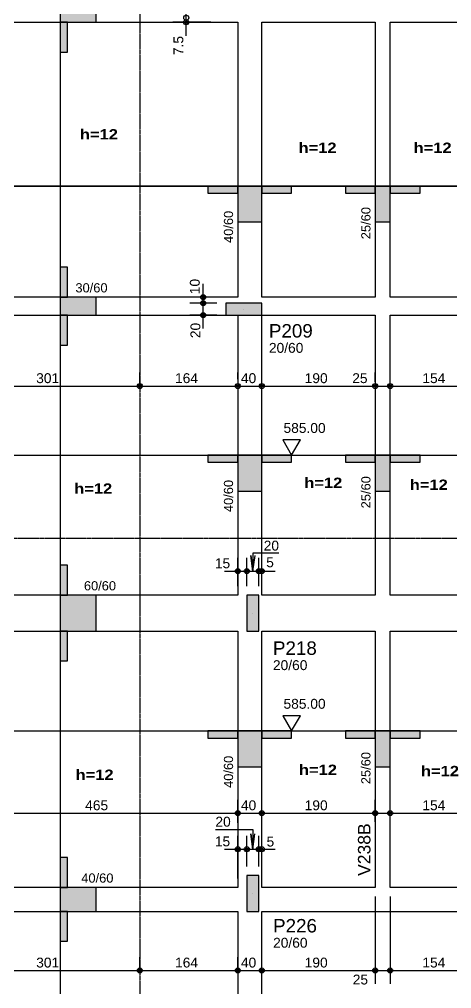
# Model space of a CAD drawing. Extents: x 0 to 13080, y 0 to 6750.
# Drawn here: x 1944 to 2668, y 3807 to 5429 of the extents above; entities that cross this region are included whole.
import ezdxf

# ---------------------------------------------------------------- set-up
doc = ezdxf.new("R2010")
doc.units = 0
doc.header["$MEASUREMENT"] = 0
doc.linetypes.add('ESTILO_TQS_0007', pattern=[2.1, 1.5, -0.2, 0.2, -0.2])
for name, color, linetype in [('MTH-202', 1, 'CONTINUOUS'), ('MTH-224', 4, 'CONTINUOUS'), ('MTH-242', 1, 'CONTINUOUS'), ('MTH-COTAS7', 31, 'CONTINUOUS'), ('MTH-DIM-PILAR', 3, 'CONTINUOUS'), ('MTH-DIM-VIGA', 3, 'CONTINUOUS'), ('MTH-EIXO-214', 4, 'CONTINUOUS'), ('MTH-FACE-VIGA', 7, 'CONTINUOUS'), ('MTH-LINHA-SEÇÃO', 16, 'CONTINUOUS'), ('MTH-PILAR-SEGUE', 5, 'CONTINUOUS'), ('MTH-SIMB_COTA', 3, 'CONTINUOUS'), ('MTH-SOMBRA21', 150, 'CONTINUOUS'), ('MTH-SOMBRA25', 253, 'CONTINUOUS'), ('MTH-TIT1-VIGA', 5, 'CONTINUOUS'), ('MTH-TXT', 4, 'CONTINUOUS'), ('MTH-TXT-NEGRITO', 5, 'CONTINUOUS')]:
    doc.layers.add(name, color=color, linetype=linetype)
doc.styles.add('TQS_ARIAL', font='arial.ttf')
doc.styles.add('TQS_ARIAL_BLACK', font='ariblk.ttf')

msp = doc.modelspace()

# ---------------------------------------------------------------- linework, layer by layer
at = {"layer": 'MTH-224', "linetype": 'Continuous'}
for points in [[(2385.060837, 4724.968199), (2399.78334, 4699.468199), (2414.505752, 4724.968199), (2385.060837, 4724.968199)], [(2385.060837, 4263.4885), (2399.78334, 4237.9885), (2414.505752, 4263.4885), (2385.060837, 4263.4885)]]:
    msp.add_lwpolyline(points, dxfattribs=at)
at = {"layer": 'MTH-242', "linetype": 'Continuous'}
for p, q in [((2319.783294, 4943.718199), (2319.783294, 4943.718199)), ((2319.783294, 4943.718165), (2319.783294, 4943.718165)), ((2334.783294, 4435.218199), (2334.783294, 4435.218199)), ((2334.783294, 4435.218165), (2334.783294, 4435.218165)), ((2334.783294, 3966.218199), (2334.783294, 3966.218199)), ((2334.783294, 3966.218165), (2334.783294, 3966.218165))]:
    msp.add_line(p, q, dxfattribs=at)
at = {"layer": 'MTH-COTAS7', "linetype": 'Continuous'}
for p, q in [((2223.440564, 5408.718199), (2223.440564, 5478.718199)), ((2223.440564, 5401.218199), (2223.440564, 5453.718199)), ((2264.783294, 5423.718199), (2200.940564, 5423.718199)), ((2251.924808, 4931.218199), (2251.924808, 4986.218199)), ((2294.783294, 4963.718199), (2229.424808, 4963.718199)), ((2251.924808, 4911.218199), (2251.924808, 4976.218199)), ((2274.783294, 4953.718199), (2229.424808, 4953.718199)), ((2274.783294, 4953.718199), (2229.424808, 4953.718199)), ((2274.783294, 4933.718199), (2229.424808, 4933.718199)), ((2145.782195, 4810.626968), (2145.782195, 4837.558111)), ((2145.782195, 4810.626968), (2145.782195, 4837.558111)), ((2309.783294, 4826.598416), (2309.783294, 4837.558111)), ((2309.783294, 4826.598416), (2309.783294, 4837.558111)), ((2349.783294, 4777.936996), (2349.783294, 4837.558111)), ((2349.783294, 4777.936996), (2349.783294, 4837.558111)), ((2539.782865, 4822.097343), (2539.782865, 4837.558111)), ((2539.782865, 4822.097343), (2539.782865, 4837.558111)), ((2564.782865, 4800.661995), (2564.782865, 4837.558111)), ((2564.782865, 4800.661995), (2564.782865, 4837.558111)), ((1822.282865, 4815.058111), (2168.282195, 4815.058111)), ((2123.282195, 4815.058111), (2332.283294, 4815.058111)), ((2287.283294, 4815.058111), (2372.283294, 4815.058111)), ((2327.283294, 4815.058111), (2562.282865, 4815.058111)), ((2517.282865, 4815.058111), (2587.282865, 4815.058111)), ((2542.282865, 4815.058111), (2741.283294, 4815.058111)), ((2309.783294, 4480.218199), (2309.783294, 4527.801436)), ((2324.783294, 4480.218199), (2324.783294, 4527.801436)), ((2324.783294, 4480.218199), (2324.783294, 4527.801436)), ((2344.783294, 4480.218199), (2344.783294, 4527.801436)), ((2344.783294, 4480.218199), (2344.783294, 4527.801436)), ((2349.783294, 4480.218199), (2349.783294, 4527.801436)), ((2287.283294, 4505.301436), (2347.283294, 4505.301436)), ((2302.283294, 4505.301436), (2367.283294, 4505.301436)), ((2322.283294, 4505.301436), (2372.283294, 4505.301436)), ((2309.783294, 4084.578764), (2309.783294, 4122.968199)), ((2309.783294, 4084.578764), (2309.783294, 4122.968199)), ((2349.783294, 4082.434061), (2349.783294, 4122.968199)), ((2349.783294, 4082.434061), (2349.783294, 4122.968199)), ((2539.782865, 4086.18729), (2539.782865, 4122.968199)), ((2564.782865, 4096.800352), (2564.782865, 4122.968199)), ((1822.282865, 4100.468199), (2332.283294, 4100.468199)), ((2287.283294, 4100.468199), (2372.283294, 4100.468199)), ((2327.283294, 4100.468199), (2562.282865, 4100.468199)), ((2542.282865, 4100.468199), (2741.283294, 4100.468199)), ((2309.783294, 3991.218199), (2309.783294, 4062.589105)), ((2324.783294, 4011.218199), (2324.783294, 4062.589105)), ((2324.783294, 4011.218199), (2324.783294, 4062.589105)), ((2344.783294, 4011.218199), (2344.783294, 4062.589105)), ((2344.783294, 4011.218199), (2344.783294, 4062.589105)), ((2349.783294, 4005.576173), (2349.783294, 4062.589105)), ((2287.283294, 4040.089105), (2347.283294, 4040.089105)), ((2302.283294, 4040.089105), (2367.283294, 4040.089105)), ((2322.283294, 4040.089105), (2372.283294, 4040.089105)), ((2539.782865, 3961.218199), (2539.782865, 3814.834338)), ((2539.782865, 3961.218199), (2539.782865, 3814.834338)), ((2564.782865, 3961.218199), (2564.782865, 3814.834338)), ((2564.782865, 3961.218199), (2564.782865, 3814.834338)), ((2145.782195, 3837.220392), (2145.782195, 3859.834338)), ((2145.782195, 3837.220392), (2145.782195, 3859.834338)), ((2309.783294, 3833.50744), (2309.783294, 3859.834338)), ((2309.783294, 3833.50744), (2309.783294, 3859.834338)), ((2349.783294, 3823.399588), (2349.783294, 3859.834338)), ((2349.783294, 3823.399588), (2349.783294, 3859.834338)), ((1822.282865, 3837.334338), (2168.282195, 3837.334338)), ((2123.282195, 3837.334338), (2332.283294, 3837.334338)), ((2287.283294, 3837.334338), (2372.283294, 3837.334338)), ((2327.283294, 3837.334338), (2562.282865, 3837.334338)), ((2517.282865, 3837.334338), (2587.282865, 3837.334338)), ((2542.282865, 3837.334338), (2741.283294, 3837.334338))]:
    msp.add_line(p, q, dxfattribs=at)
for points in [[(2378.364315, 4535.504491), (2335.133725, 4535.504491), (2335.133725, 4505.301436), (2331.707412, 4531.326863), (2335.133725, 4505.301436), (2338.560037, 4531.326863)], [(2272.322373, 4072.885234), (2334.916524, 4072.885234), (2334.916524, 4040.089105), (2331.490211, 4066.114533), (2334.916524, 4040.089105), (2338.342836, 4066.114533)]]:
    msp.add_lwpolyline(points, dxfattribs=at)
at = {"layer": 'MTH-EIXO-214', "linetype": 'ESTILO_TQS_0007'}
for p, q in [((2145.782195, 6324.951479), (2145.782195, 517.214632)), ((673.355745, 4560.735466), (8996.284341, 4560.735466))]:
    msp.add_line(p, q, dxfattribs=at)
at = {"layer": 'MTH-FACE-VIGA', "linetype": 'Continuous'}
for points in [[(1844.782865, 5423.718199), (2309.783294, 5423.718199)], [(2309.783294, 5423.718199), (2309.783294, 4963.718199)], [(2349.783294, 4963.718199), (2349.783294, 5423.718199)], [(2349.783294, 5423.718199), (2539.782865, 5423.718199)], [(2539.782865, 5423.718199), (2539.782865, 4963.718199)], [(2564.782865, 5423.718199), (2718.783294, 5423.718199)], [(2564.782865, 4963.718199), (2564.782865, 5423.718199)], [(2309.783294, 4963.718199), (1844.782865, 4963.718199)], [(2539.782865, 4963.718199), (2349.783294, 4963.718199)], [(2718.783294, 4963.718199), (2564.782865, 4963.718199)], [(1864.782865, 4933.718199), (2289.783294, 4933.718199)], [(2309.783294, 4933.718199), (2309.783294, 4465.218199)], [(2349.783294, 4465.218199), (2349.783294, 4933.718199)], [(2349.783294, 4933.718199), (2539.782865, 4933.718199)], [(2539.782865, 4933.718199), (2539.782865, 4465.218199)], [(2564.782865, 4933.718199), (2718.783294, 4933.718199)], [(2564.782865, 4465.218199), (2564.782865, 4933.718199)], [(2309.783294, 4465.218199), (1844.782865, 4465.218199)], [(2539.782865, 4465.218199), (2349.783294, 4465.218199)], [(2718.783294, 4465.218199), (2564.782865, 4465.218199)], [(1844.782865, 4405.218199), (2309.783294, 4405.218199)], [(2309.783294, 4405.218199), (2309.783294, 3976.218199)], [(2349.783294, 4405.218199), (2539.782865, 4405.218199)], [(2349.783294, 3976.218199), (2349.783294, 4405.218199)], [(2539.782865, 4405.218199), (2539.782865, 3976.218199)], [(2564.782865, 4405.218199), (2718.783294, 4405.218199)], [(2564.782865, 3976.218199), (2564.782865, 4405.218199)], [(2309.783294, 3976.218199), (1844.782865, 3976.218199)], [(2539.782865, 3976.218199), (2349.783294, 3976.218199)], [(2718.783294, 3976.218199), (2564.782865, 3976.218199)], [(1844.782865, 3936.218199), (2309.783294, 3936.218199)], [(2309.783294, 3936.218199), (2309.783294, 3436.2182)], [(2349.783294, 3936.218199), (2552.282865, 3936.218199)], [(2349.783294, 3436.2182), (2349.783294, 3936.218199)], [(2552.282865, 3936.218199), (2731.283294, 3936.218199)]]:
    msp.add_lwpolyline(points, dxfattribs=at)
at = {"layer": 'MTH-LINHA-SEÇÃO', "linetype": 'Continuous'}
for p, q in [((2012.563061, 6068.395893), (2012.563061, 757.408109)), ((1333.760919, 5149.723693), (3445.743172, 5149.723693)), ((3931.765118, 5149.723693), (1348.760919, 5149.723693)), ((921.177142, 4699.468199), (6390.261497, 4699.468199)), ((921.177142, 4237.9885), (6390.261497, 4237.9885))]:
    msp.add_line(p, q, dxfattribs=at)
for points in [[(2012.563061, 5463.718199), (2012.563061, 5423.718199), (2072.563061, 5423.718199), (2072.563061, 5463.718199), (2012.563061, 5463.718199)], [(2024.563061, 5423.718199), (2012.563061, 5423.718199), (2012.563061, 5373.718199), (2024.563061, 5373.718199), (2024.563061, 5423.718199)], [(2309.783294, 5137.723693), (2309.783294, 5149.723693), (2259.783294, 5149.723693), (2259.783294, 5137.723693), (2309.783294, 5137.723693)], [(2349.783294, 5149.723693), (2309.783294, 5149.723693), (2309.783294, 5089.723693), (2349.783294, 5089.723693), (2349.783294, 5149.723693)], [(2399.783294, 5137.723693), (2399.783294, 5149.723693), (2349.783294, 5149.723693), (2349.783294, 5137.723693), (2399.783294, 5137.723693)], [(2539.782865, 5137.723693), (2539.782865, 5149.723693), (2489.782865, 5149.723693), (2489.782865, 5137.723693), (2539.782865, 5137.723693)], [(2564.782865, 5149.723693), (2539.782865, 5149.723693), (2539.782865, 5089.723693), (2564.782865, 5089.723693), (2564.782865, 5149.723693)], [(2614.782865, 5137.723693), (2614.782865, 5149.723693), (2564.782865, 5149.723693), (2564.782865, 5137.723693), (2614.782865, 5137.723693)], [(2024.563061, 5013.718199), (2012.563061, 5013.718199), (2012.563061, 4963.718199), (2024.563061, 4963.718199), (2024.563061, 5013.718199)], [(2012.563061, 4963.718199), (2012.563061, 4933.718199), (2072.563061, 4933.718199), (2072.563061, 4963.718199), (2012.563061, 4963.718199)], [(2024.563061, 4933.718199), (2012.563061, 4933.718199), (2012.563061, 4883.718199), (2024.563061, 4883.718199), (2024.563061, 4933.718199)], [(2309.783294, 4687.468199), (2309.783294, 4699.468199), (2259.783294, 4699.468199), (2259.783294, 4687.468199), (2309.783294, 4687.468199)], [(2349.783294, 4699.468199), (2309.783294, 4699.468199), (2309.783294, 4639.468199), (2349.783294, 4639.468199), (2349.783294, 4699.468199)], [(2399.783294, 4687.468199), (2399.783294, 4699.468199), (2349.783294, 4699.468199), (2349.783294, 4687.468199), (2399.783294, 4687.468199)], [(2539.782865, 4687.468199), (2539.782865, 4699.468199), (2489.782865, 4699.468199), (2489.782865, 4687.468199), (2539.782865, 4687.468199)], [(2564.782865, 4699.468199), (2539.782865, 4699.468199), (2539.782865, 4639.468199), (2564.782865, 4639.468199), (2564.782865, 4699.468199)], [(2614.782865, 4687.468199), (2614.782865, 4699.468199), (2564.782865, 4699.468199), (2564.782865, 4687.468199), (2614.782865, 4687.468199)], [(2024.563061, 4515.218199), (2012.563061, 4515.218199), (2012.563061, 4465.218199), (2024.563061, 4465.218199), (2024.563061, 4515.218199)], [(2012.563061, 4465.218199), (2012.563061, 4405.218237), (2072.563061, 4405.218237), (2072.563061, 4465.218199), (2012.563061, 4465.218199)], [(2024.563061, 4405.218237), (2012.563061, 4405.218237), (2012.563061, 4355.218237), (2024.563061, 4355.218237), (2024.563061, 4405.218237)], [(2309.783294, 4225.9885), (2309.783294, 4237.9885), (2259.783294, 4237.9885), (2259.783294, 4225.9885), (2309.783294, 4225.9885)], [(2349.783294, 4237.9885), (2309.783294, 4237.9885), (2309.783294, 4177.9885), (2349.783294, 4177.9885), (2349.783294, 4237.9885)], [(2399.783294, 4225.9885), (2399.783294, 4237.9885), (2349.783294, 4237.9885), (2349.783294, 4225.9885), (2399.783294, 4225.9885)], [(2539.782865, 4225.9885), (2539.782865, 4237.9885), (2489.782865, 4237.9885), (2489.782865, 4225.9885), (2539.782865, 4225.9885)], [(2564.782865, 4237.9885), (2539.782865, 4237.9885), (2539.782865, 4177.9885), (2564.782865, 4177.9885), (2564.782865, 4237.9885)], [(2614.782865, 4225.9885), (2614.782865, 4237.9885), (2564.782865, 4237.9885), (2564.782865, 4225.9885), (2614.782865, 4225.9885)], [(2024.563061, 4026.218237), (2012.563061, 4026.218237), (2012.563061, 3976.218237), (2024.563061, 3976.218237), (2024.563061, 4026.218237)], [(2012.563061, 3976.218237), (2012.563061, 3936.218237), (2072.563061, 3936.218237), (2072.563061, 3976.218237), (2012.563061, 3976.218237)], [(2024.563061, 3936.218237), (2012.563061, 3936.218237), (2012.563061, 3886.218237), (2024.563061, 3886.218237), (2024.563061, 3936.218237)]]:
    msp.add_lwpolyline(points, dxfattribs=at)
at = {"layer": 'MTH-PILAR-SEGUE', "linetype": 'Continuous'}
for points in [[(2289.783294, 4953.718199), (2289.783294, 4933.718199), (2349.783294, 4933.718199), (2349.783294, 4953.718199), (2289.783294, 4953.718199)], [(2324.783294, 4405.218199), (2344.783294, 4405.218199), (2344.783294, 4465.218199), (2324.783294, 4465.218199), (2324.783294, 4405.218199)], [(2324.783294, 3936.218199), (2344.783294, 3936.218199), (2344.783294, 3996.218199), (2324.783294, 3996.218199), (2324.783294, 3936.218199)]]:
    msp.add_lwpolyline(points, dxfattribs=at)
at = {"layer": 'MTH-SIMB_COTA', "linetype": 'Continuous'}
for centre, radius in [((2223.440564, 5431.218199), 4.200001), ((2223.440564, 5431.218199), 4.200001), ((2223.440564, 5423.718199), 4.200001), ((2223.440564, 5423.718199), 2.1), ((2251.924808, 4963.718199), 4.200001), ((2251.924808, 4963.718199), 2.1), ((2251.924808, 4953.718199), 4.200001), ((2251.924808, 4953.718199), 4.200001), ((2251.924808, 4953.718199), 2.1), ((2251.924808, 4953.718199), 2.1), ((2251.924808, 4933.718199), 4.200001), ((2251.924808, 4933.718199), 2.1), ((2145.782195, 4815.058111), 4.200001), ((2145.782195, 4815.058111), 4.200001), ((2145.782195, 4815.058111), 2.1), ((2145.782195, 4815.058111), 2.1), ((2309.783294, 4815.058111), 4.200001), ((2309.783294, 4815.058111), 4.200001), ((2309.783294, 4815.058111), 2.1), ((2309.783294, 4815.058111), 2.1), ((2349.783294, 4815.058111), 4.200001), ((2349.783294, 4815.058111), 4.200001), ((2349.783294, 4815.058111), 2.1), ((2349.783294, 4815.058111), 2.1), ((2539.782865, 4815.058111), 4.200001), ((2539.782865, 4815.058111), 4.200001), ((2539.782865, 4815.058111), 2.1), ((2539.782865, 4815.058111), 2.1), ((2564.782865, 4815.058111), 4.200001), ((2564.782865, 4815.058111), 4.200001), ((2564.782865, 4815.058111), 2.1), ((2564.782865, 4815.058111), 2.1), ((2309.783294, 4505.301436), 4.200001), ((2324.783294, 4505.301436), 4.200001), ((2324.783294, 4505.301436), 4.200001), ((2344.783294, 4505.301436), 4.200001), ((2344.783294, 4505.301436), 4.200001), ((2349.783294, 4505.301436), 4.200001), ((2309.783294, 4505.301436), 2.1), ((2324.783294, 4505.301436), 2.1), ((2324.783294, 4505.301436), 2.1), ((2344.783294, 4505.301436), 2.1), ((2344.783294, 4505.301436), 2.1), ((2349.783294, 4505.301436), 2.1), ((2309.783294, 4100.468199), 4.200001), ((2309.783294, 4100.468199), 4.200001), ((2309.783294, 4100.468199), 2.1), ((2309.783294, 4100.468199), 2.1), ((2349.783294, 4100.468199), 4.200001), ((2349.783294, 4100.468199), 4.200001), ((2349.783294, 4100.468199), 2.1), ((2349.783294, 4100.468199), 2.1), ((2539.782865, 4100.468199), 4.200001), ((2539.782865, 4100.468199), 2.1), ((2564.782865, 4100.468199), 4.200001), ((2564.782865, 4100.468199), 2.1), ((2309.783294, 4040.089105), 4.200001), ((2309.783294, 4040.089105), 2.1), ((2324.783294, 4040.089105), 4.200001), ((2324.783294, 4040.089105), 4.200001), ((2324.783294, 4040.089105), 2.1), ((2324.783294, 4040.089105), 2.1), ((2344.783294, 4040.089105), 4.200001), ((2344.783294, 4040.089105), 4.200001), ((2344.783294, 4040.089105), 2.1), ((2344.783294, 4040.089105), 2.1), ((2349.783294, 4040.089105), 4.200001), ((2349.783294, 4040.089105), 2.1), ((2145.782195, 3837.334338), 4.200001), ((2145.782195, 3837.334338), 4.200001), ((2145.782195, 3837.334338), 2.1), ((2145.782195, 3837.334338), 2.1), ((2309.783294, 3837.334338), 4.200001), ((2309.783294, 3837.334338), 4.200001), ((2309.783294, 3837.334338), 2.1), ((2309.783294, 3837.334338), 2.1), ((2349.783294, 3837.334338), 4.200001), ((2349.783294, 3837.334338), 4.200001), ((2349.783294, 3837.334338), 2.1), ((2349.783294, 3837.334338), 2.1), ((2539.782865, 3837.334338), 4.200001), ((2539.782865, 3837.334338), 4.200001), ((2539.782865, 3837.334338), 2.1), ((2539.782865, 3837.334338), 2.1), ((2564.782865, 3837.334338), 4.200001), ((2564.782865, 3837.334338), 4.200001), ((2564.782865, 3837.334338), 2.1), ((2564.782865, 3837.334338), 2.1)]:
    msp.add_circle(centre, radius, dxfattribs=at)
at = {"layer": 'MTH-SOMBRA21', "linetype": 'Continuous'}
for points in [[(2012.563061, 5463.718199), (2012.563061, 5423.718199), (2072.563061, 5423.718199)], [(2012.563061, 5463.718199), (2072.563061, 5423.718199), (2072.563061, 5463.718199)], [(2024.563061, 5423.718199), (2012.563061, 5423.718199), (2012.563061, 5373.718199)], [(2024.563061, 5423.718199), (2012.563061, 5373.718199), (2024.563061, 5373.718199)], [(2024.563061, 5423.718199), (2024.563061, 5373.718199), (2024.563061, 5423.718199)], [(2309.783294, 5137.723693), (2309.783294, 5149.723693), (2259.783294, 5149.723693)], [(2309.783294, 5137.723693), (2259.783294, 5149.723693), (2259.783294, 5137.723693)], [(2349.783294, 5149.723693), (2309.783294, 5149.723693), (2309.783294, 5089.723693)], [(2349.783294, 5149.723693), (2309.783294, 5089.723693), (2349.783294, 5089.723693)], [(2399.783294, 5137.723693), (2399.783294, 5149.723693), (2349.783294, 5149.723693)], [(2399.783294, 5137.723693), (2349.783294, 5149.723693), (2349.783294, 5137.723693)], [(2349.783294, 5149.723693), (2349.783294, 5089.723693), (2349.783294, 5149.723693)], [(2539.782865, 5137.723693), (2539.782865, 5149.723693), (2489.782865, 5149.723693)], [(2539.782865, 5137.723693), (2489.782865, 5149.723693), (2489.782865, 5137.723693)], [(2564.782865, 5149.723693), (2539.782865, 5149.723693), (2539.782865, 5089.723693)], [(2564.782865, 5149.723693), (2539.782865, 5089.723693), (2564.782865, 5089.723693)], [(2614.782865, 5137.723693), (2614.782865, 5149.723693), (2564.782865, 5149.723693)], [(2614.782865, 5137.723693), (2564.782865, 5149.723693), (2564.782865, 5137.723693)], [(2564.782865, 5149.723693), (2564.782865, 5089.723693), (2564.782865, 5149.723693)], [(2309.783294, 5137.723693), (2259.783294, 5137.723693), (2309.783294, 5137.723693)], [(2399.783294, 5137.723693), (2349.783294, 5137.723693), (2399.783294, 5137.723693)], [(2539.782865, 5137.723693), (2489.782865, 5137.723693), (2539.782865, 5137.723693)], [(2614.782865, 5137.723693), (2564.782865, 5137.723693), (2614.782865, 5137.723693)], [(2024.563061, 5013.718199), (2012.563061, 5013.718199), (2012.563061, 4963.718199)], [(2024.563061, 5013.718199), (2012.563061, 4963.718199), (2024.563061, 4963.718199)], [(2024.563061, 5013.718199), (2024.563061, 4963.718199), (2024.563061, 5013.718199)], [(2012.563061, 4963.718199), (2012.563061, 4933.718199), (2072.563061, 4933.718199)], [(2012.563061, 4963.718199), (2072.563061, 4933.718199), (2072.563061, 4963.718199)], [(2012.563061, 4963.718199), (2072.563061, 4963.718199), (2012.563061, 4963.718199)], [(2024.563061, 4933.718199), (2012.563061, 4933.718199), (2012.563061, 4883.718199)], [(2024.563061, 4933.718199), (2012.563061, 4883.718199), (2024.563061, 4883.718199)], [(2024.563061, 4933.718199), (2024.563061, 4883.718199), (2024.563061, 4933.718199)], [(2309.783294, 4687.468199), (2309.783294, 4699.468199), (2259.783294, 4699.468199)], [(2309.783294, 4687.468199), (2259.783294, 4699.468199), (2259.783294, 4687.468199)], [(2309.783294, 4687.468199), (2259.783294, 4687.468199), (2309.783294, 4687.468199)], [(2349.783294, 4699.468199), (2309.783294, 4699.468199), (2309.783294, 4639.468199)], [(2349.783294, 4699.468199), (2309.783294, 4639.468199), (2349.783294, 4639.468199)], [(2399.783294, 4687.468199), (2399.783294, 4699.468199), (2349.783294, 4699.468199)], [(2399.783294, 4687.468199), (2349.783294, 4699.468199), (2349.783294, 4687.468199)], [(2349.783294, 4699.468199), (2349.783294, 4639.468199), (2349.783294, 4699.468199)], [(2399.783294, 4687.468199), (2349.783294, 4687.468199), (2399.783294, 4687.468199)], [(2539.782865, 4687.468199), (2539.782865, 4699.468199), (2489.782865, 4699.468199)], [(2539.782865, 4687.468199), (2489.782865, 4699.468199), (2489.782865, 4687.468199)], [(2539.782865, 4687.468199), (2489.782865, 4687.468199), (2539.782865, 4687.468199)], [(2564.782865, 4699.468199), (2539.782865, 4699.468199), (2539.782865, 4639.468199)], [(2564.782865, 4699.468199), (2539.782865, 4639.468199), (2564.782865, 4639.468199)], [(2614.782865, 4687.468199), (2614.782865, 4699.468199), (2564.782865, 4699.468199)], [(2614.782865, 4687.468199), (2564.782865, 4699.468199), (2564.782865, 4687.468199)], [(2564.782865, 4699.468199), (2564.782865, 4639.468199), (2564.782865, 4699.468199)], [(2614.782865, 4687.468199), (2564.782865, 4687.468199), (2614.782865, 4687.468199)], [(2024.563061, 4515.218199), (2012.563061, 4515.218199), (2012.563061, 4465.218199)], [(2024.563061, 4515.218199), (2012.563061, 4465.218199), (2024.563061, 4465.218199)], [(2024.563061, 4515.218199), (2024.563061, 4465.218199), (2024.563061, 4515.218199)], [(2012.563061, 4465.218199), (2012.563061, 4405.218237), (2072.563061, 4405.218237)], [(2012.563061, 4465.218199), (2072.563061, 4405.218237), (2072.563061, 4465.218199)], [(2012.563061, 4465.218199), (2072.563061, 4465.218199), (2012.563061, 4465.218199)], [(2024.563061, 4405.218237), (2012.563061, 4405.218237), (2012.563061, 4355.218237)], [(2024.563061, 4405.218237), (2012.563061, 4355.218237), (2024.563061, 4355.218237)], [(2024.563061, 4405.218237), (2024.563061, 4355.218237), (2024.563061, 4405.218237)], [(2309.783294, 4225.9885), (2309.783294, 4237.9885), (2259.783294, 4237.9885)], [(2309.783294, 4225.9885), (2259.783294, 4237.9885), (2259.783294, 4225.9885)], [(2349.783294, 4237.9885), (2309.783294, 4237.9885), (2309.783294, 4177.9885)], [(2349.783294, 4237.9885), (2309.783294, 4177.9885), (2349.783294, 4177.9885)], [(2399.783294, 4225.9885), (2399.783294, 4237.9885), (2349.783294, 4237.9885)], [(2399.783294, 4225.9885), (2349.783294, 4237.9885), (2349.783294, 4225.9885)], [(2349.783294, 4237.9885), (2349.783294, 4177.9885), (2349.783294, 4237.9885)], [(2539.782865, 4225.9885), (2539.782865, 4237.9885), (2489.782865, 4237.9885)], [(2539.782865, 4225.9885), (2489.782865, 4237.9885), (2489.782865, 4225.9885)], [(2564.782865, 4237.9885), (2539.782865, 4237.9885), (2539.782865, 4177.9885)], [(2564.782865, 4237.9885), (2539.782865, 4177.9885), (2564.782865, 4177.9885)], [(2614.782865, 4225.9885), (2614.782865, 4237.9885), (2564.782865, 4237.9885)], [(2614.782865, 4225.9885), (2564.782865, 4237.9885), (2564.782865, 4225.9885)], [(2564.782865, 4237.9885), (2564.782865, 4177.9885), (2564.782865, 4237.9885)], [(2309.783294, 4225.9885), (2259.783294, 4225.9885), (2309.783294, 4225.9885)], [(2399.783294, 4225.9885), (2349.783294, 4225.9885), (2399.783294, 4225.9885)], [(2539.782865, 4225.9885), (2489.782865, 4225.9885), (2539.782865, 4225.9885)], [(2614.782865, 4225.9885), (2564.782865, 4225.9885), (2614.782865, 4225.9885)], [(2024.563061, 4026.218237), (2012.563061, 4026.218237), (2012.563061, 3976.218237)], [(2024.563061, 4026.218237), (2012.563061, 3976.218237), (2024.563061, 3976.218237)], [(2024.563061, 4026.218237), (2024.563061, 3976.218237), (2024.563061, 4026.218237)], [(2012.563061, 3976.218237), (2012.563061, 3936.218237), (2072.563061, 3936.218237)], [(2012.563061, 3976.218237), (2072.563061, 3936.218237), (2072.563061, 3976.218237)], [(2012.563061, 3976.218237), (2072.563061, 3976.218237), (2012.563061, 3976.218237)], [(2024.563061, 3936.218237), (2012.563061, 3936.218237), (2012.563061, 3886.218237)], [(2024.563061, 3936.218237), (2012.563061, 3886.218237), (2024.563061, 3886.218237)], [(2024.563061, 3936.218237), (2024.563061, 3886.218237), (2024.563061, 3936.218237)]]:
    msp.add_solid(points, dxfattribs=at)
at = {"layer": 'MTH-SOMBRA25', "linetype": 'Continuous'}
for points in [[(2289.783294, 4953.718199), (2289.783294, 4933.718199), (2349.783294, 4933.718199)], [(2289.783294, 4953.718199), (2349.783294, 4933.718199), (2349.783294, 4953.718199)], [(2289.783294, 4953.718199), (2349.783294, 4953.718199), (2289.783294, 4953.718199)], [(2324.783294, 4405.218199), (2344.783294, 4405.218199), (2344.783294, 4465.218199)], [(2324.783294, 4405.218199), (2344.783294, 4465.218199), (2324.783294, 4465.218199)], [(2324.783294, 4405.218199), (2324.783294, 4465.218199), (2324.783294, 4405.218199)], [(2324.783294, 3936.218199), (2344.783294, 3936.218199), (2344.783294, 3996.218199)], [(2324.783294, 3936.218199), (2344.783294, 3996.218199), (2324.783294, 3996.218199)], [(2324.783294, 3936.218199), (2324.783294, 3996.218199), (2324.783294, 3936.218199)]]:
    msp.add_solid(points, dxfattribs=at)

# ---------------------------------------------------------------- texts
at = {"layer": 'MTH-202', "linetype": 'Continuous', "style": 'TQS_ARIAL'}
for s, p in [('P209', (2361.788382, 4896.207324)), ('P218', (2368.53806, 4365.3637)), ('P226', (2368.766525, 3900.90732))]:
    msp.add_text(s, height=22.5, dxfattribs=at).set_placement(p)
at = {"layer": 'MTH-COTAS7', "linetype": 'Continuous', "style": 'TQS_ARIAL'}
for s, p in [('7.5', (2218.490564, 5368.718205)), ('10', (2245.964864, 4968.712409)), ('20', (2246.974808, 4895.218205))]:
    msp.add_text(s, height=16.5, rotation=90, dxfattribs=at).set_placement(p)
for s, p in [('301', (1972.18253, 4820.008111)), ('164', (2204.682745, 4820.008111)), ('40', (2314.933294, 4820.008111)), ('190', (2421.68308, 4820.008111)), ('25', (2501.282871, 4820.008111)), ('154', (2618.68308, 4820.008111)), ('20', (2353.069821, 4539.87354)), ('15', (2271.2833, 4510.251436)), ('5', (2357.267832, 4511.888061)), ('465', (2054.18308, 4105.418199)), ('40', (2314.933294, 4105.418199)), ('190', (2421.68308, 4105.418199)), ('154', (2618.68308, 4105.418199)), ('20', (2272.210431, 4077.942177)), ('15', (2271.2833, 4045.039105)), ('5', (2357.881732, 4044.698001)), ('301', (1972.18253, 3842.284338)), ('164', (2204.682745, 3842.284338)), ('40', (2314.933294, 3842.284338)), ('190', (2421.68308, 3842.284338)), ('154', (2618.68308, 3842.284338)), ('25', (2502.130885, 3813.875852))]:
    msp.add_text(s, height=16.5, dxfattribs=at).set_placement(p)
at = {"layer": 'MTH-DIM-PILAR', "linetype": 'Continuous', "style": 'TQS_ARIAL'}
for p in [(2361.788382, 4870.707324), (2368.53806, 4339.8637), (2368.766525, 3875.40732)]:
    msp.add_text('20/60', height=16.5, dxfattribs=at).set_placement(p)
at = {"layer": 'MTH-DIM-VIGA', "linetype": 'Continuous', "style": 'TQS_ARIAL'}
for s, p in [('25/60', (2531.782865, 5060.723693)), ('40/60', (2301.783294, 5054.428238)), ('40/60', (2301.783294, 4604.172744)), ('25/60', (2531.782865, 4610.468199)), ('25/60', (2531.782865, 4148.9885)), ('40/60', (2301.783294, 4142.693045))]:
    msp.add_text(s, height=15.4, rotation=90, dxfattribs=at).set_placement(p)
for s, height, p in [('30/60', 15.4, (2037.846247, 4971.718199)), ('60/60', 15.375, (2052.083082, 4473.218162)), ('40/60', 15.4, (2047.669276, 3984.218199))]:
    msp.add_text(s, height=height, dxfattribs=at).set_placement(p)
at = {"layer": 'MTH-TIT1-VIGA', "linetype": 'Continuous', "style": 'TQS_ARIAL'}
msp.add_text('V238B', height=21, rotation=90, dxfattribs=at).set_placement((2531.782865, 3995.468199))
at = {"layer": 'MTH-TXT', "linetype": 'Continuous', "style": 'TQS_ARIAL'}
for p in [(2386.215042, 4736.668593), (2386.215042, 4275.188894)]:
    msp.add_text('585.00', height=16.5, dxfattribs=at).set_placement(p)
at = {"layer": 'MTH-TXT-NEGRITO', "linetype": 'Continuous', "style": 'TQS_ARIAL_BLACK'}
for p in [(2045.395203, 5227.639471), (2411.374023, 5205.167087), (2603.994454, 5205.167087), (2421.005045, 4644.623761), (2597.573773, 4641.41342), (2035.764182, 4634.992739), (2038.141317, 4156.17913), (2412.078589, 4164.472811), (2616.366067, 4162.357913)]:
    msp.add_text('h=12', height=17.25, dxfattribs=at).set_placement(p)

doc.saveas('drawing.dxf')
